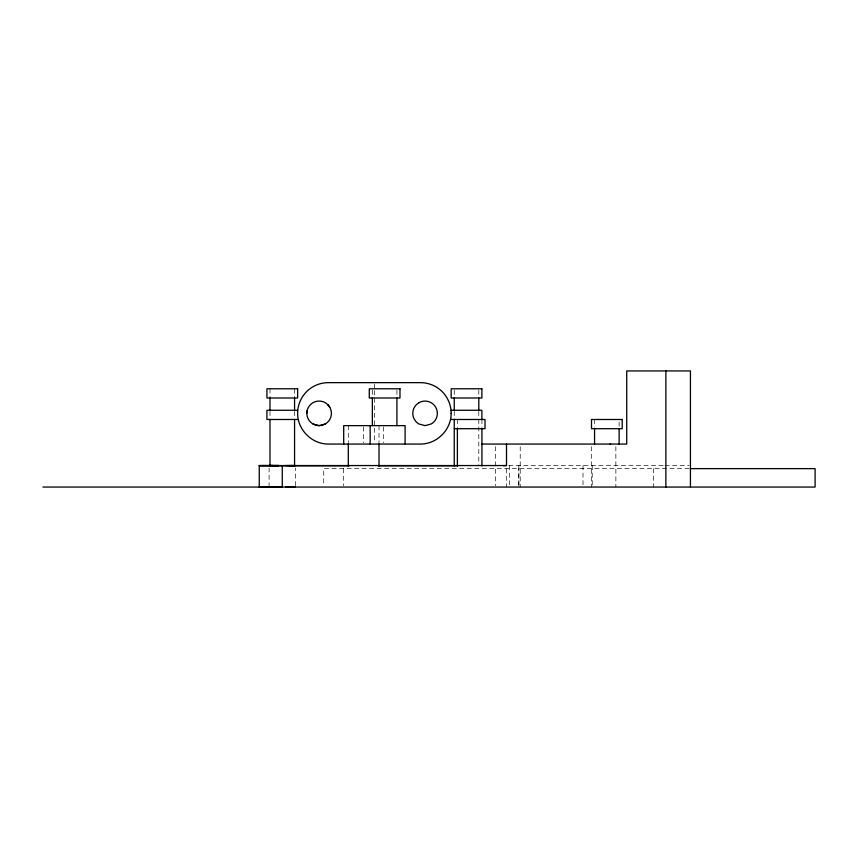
<?xml version="1.0" encoding="UTF-8"?>
<svg xmlns="http://www.w3.org/2000/svg" width="858" height="858" viewBox="0 0 858 858"><rect width="100%" height="100%" fill="white"/><g stroke="black" fill="none" stroke-linecap="round" stroke-linejoin="round"><path stroke-width="0.64" stroke-dasharray="4.29 3.22" d="M269.101 487.022L269.101 468.082M295.442 485.767L295.442 468.082M508.676 465.551L663.706 465.551M665.036 465.551L689.103 465.551M689.21 468.629L323.734 468.629L323.734 485.735M653.582 468.629L653.582 487.054M619.133 422.082L619.133 427.252M615.872 446.664L615.872 487.054M594.562 419.487L594.562 427.252M592.224 465.551L592.224 487.054M591.301 446.664L591.301 487.054M583.011 465.551L583.011 487.054M520.216 446.664L520.216 487.054M518.854 465.551L518.854 487.054L518.79 468.629M509.641 465.551L509.641 485.789M506.51 468.629L506.51 487.054M495.645 446.664L495.645 485.746M481.939 419.487L481.939 427.456M478.807 390.111L478.807 396.75M478.807 411.357L478.807 417.996M478.807 419.326L478.807 464.468M457.378 419.487L457.378 427.456M454.247 390.111L454.247 396.75M454.247 411.357L454.247 417.996M396.922 390.1L396.922 396.675M383.612 426.952L383.612 442.739M379.011 425.632L379.011 442.567M374.399 383.976L374.399 389.317M374.399 390.647L374.399 442.728M372.351 390.1L372.351 396.675M363.653 426.952L363.653 442.739M348.294 425.632L348.294 442.567M343.693 468.629L343.693 485.735M294.562 388.781L294.562 396.75M294.562 411.357L294.562 417.996M269.991 388.781L269.991 396.75M269.991 411.357L269.991 417.996"/><path stroke-width="1.29" d="M306.842 413.352L307.261 410.167M325.268 423.991L319.122 425.632L312.988 423.991M503.303 465.637L506.51 465.551L506.51 444.058M259.245 465.551L278.861 465.54L259.245 465.551L259.255 487.001L278.861 487.033L260.006 487.033M270.86 487.012L269.101 487.022L272.951 487.012M610.027 444.058L610.574 444.058M272.962 465.54L269.101 465.551L506.51 465.551M297.629 410.274L266.924 410.274L266.924 419.487L297.629 419.487M451.169 410.274L481.885 410.274L481.885 419.487M451.169 419.487L485.017 419.487L485.017 428.7L454.3 428.7M481.939 444.058L626.726 444.058L626.726 370.946L690.433 370.946L690.433 487.054M288.856 465.572L295.442 465.562L285.682 465.54M259.245 465.797L349.281 465.797M378.378 465.797L457.84 465.797M690.551 468.629L815.1 468.629L815.1 487.054L42.9 487.054M288.856 487.044L295.442 487.022L285.682 487.012M276.297 487.044L282.271 487.054L276.33 486.979M259.255 487.001L269.551 487.022M327.81 404.665L325.268 402.713A12.28 12.28 0 0 0 306.885 412.28A12.28 12.28 0 0 0 323.327 424.892A12.28 12.28 0 0 0 327.81 404.665L329.762 407.207M665.872 370.946L665.872 487.054M619.133 428.539L619.133 444.058M594.562 428.539L594.562 444.058M481.939 428.786L481.939 465.969M478.807 398.08L478.807 410.027M457.378 428.786L457.378 465.969M454.247 398.08L454.247 410.027M454.247 419.326L454.247 465.797M405.105 444.058L405.105 425.632L343.693 425.632L343.693 444.058M396.922 397.994L396.922 425.632M379.011 443.876L379.011 466.023M372.351 397.994L372.351 425.632M370.163 425.632L370.163 444.058M348.294 443.876L348.294 466.023M294.562 398.08L294.562 410.027M294.562 419.326L294.562 465.797M282.271 465.572L282.271 487.054M269.991 398.08L269.991 410.027M269.991 419.326L269.991 465.797M451.169 413.352C451.276 429.783 436.894 444.165 420.463 444.058L328.335 444.058C311.904 444.165 297.522 429.783 297.629 413.352A30.706 30.706 0 0 1 328.335 382.647L420.463 382.647A30.706 30.706 0 0 1 451.169 413.352M418.929 402.713L416.387 404.665A12.28 12.28 0 0 0 418.929 423.991L425.064 425.632L431.209 423.991A12.28 12.28 0 0 0 436.936 410.167L435.703 407.207A12.28 12.28 0 0 0 418.929 402.713M297.629 388.781L266.924 388.781L266.924 397.994L297.629 397.994L297.629 388.781M399.989 388.781L369.283 388.781L369.283 397.994L399.989 397.994L399.989 388.781M481.885 388.781L451.169 388.781L451.169 397.994L481.885 397.994L481.885 388.781M622.2 419.487L591.494 419.487L591.494 428.7L622.2 428.7L622.2 419.487"/></g></svg>
